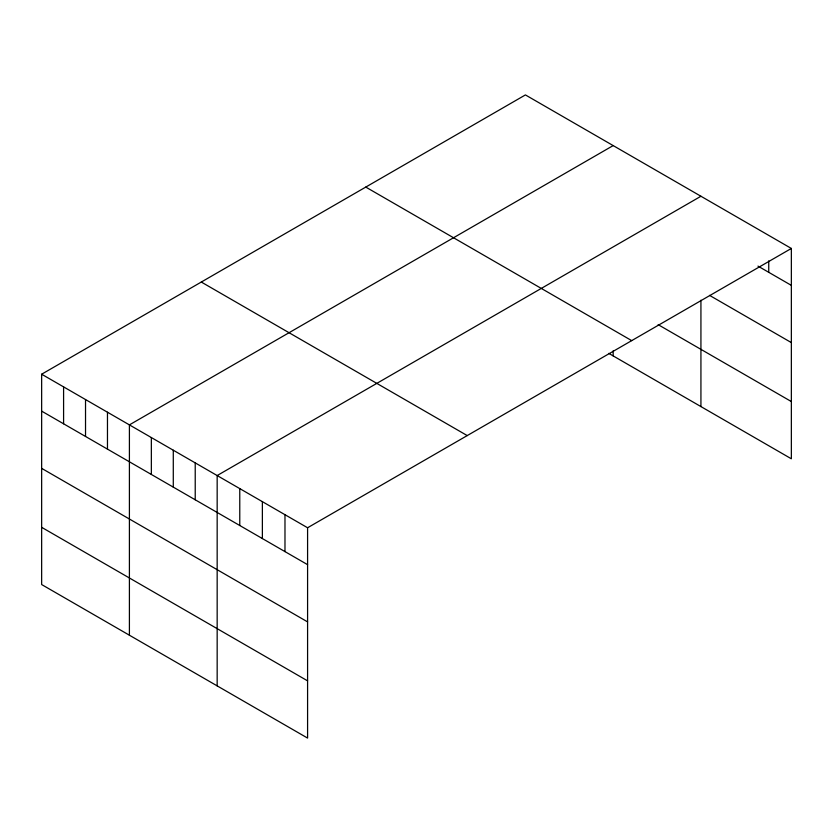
<?xml version="1.0" encoding="UTF-8"?>
<svg xmlns="http://www.w3.org/2000/svg" width="833" height="833" viewBox="0 0 833 833"><rect width="100%" height="100%" fill="white"/><g stroke="black" fill="none" stroke-linecap="round" stroke-linejoin="round"><path stroke-width="1.25" d="M791.35 248.453L307.585 527.758L307.585 738.08L41.65 584.547L41.65 374.215L525.415 94.92L791.35 248.453L791.35 458.785L608.788 353.379M613.171 145.588L129.407 424.882L129.407 635.215M700.928 196.255L217.163 475.549L217.163 685.882M757.978 266.102L791.35 285.365M709.539 295.361L791.35 342.592M658.153 324.651L791.35 401.558M365.77 187.081L631.706 340.624M201.294 282.043L467.23 435.586M41.65 374.215L307.585 527.758M41.65 411.127L307.585 564.659M41.65 468.354L307.585 621.887M41.65 527.32L307.585 680.853M768.744 260.854L768.744 272.308M700.928 300.213L700.928 406.577M613.171 350.828L613.171 355.91M284.98 514.7L284.98 551.613M262.374 501.653L262.374 538.555M239.769 488.596L239.769 525.508M195.224 462.888L195.224 499.79M173.285 450.216L173.285 487.128M151.346 437.554L151.346 474.456M107.467 412.22L107.467 449.122M85.528 399.548L85.528 436.461M63.589 386.887L63.589 423.789"/></g></svg>
